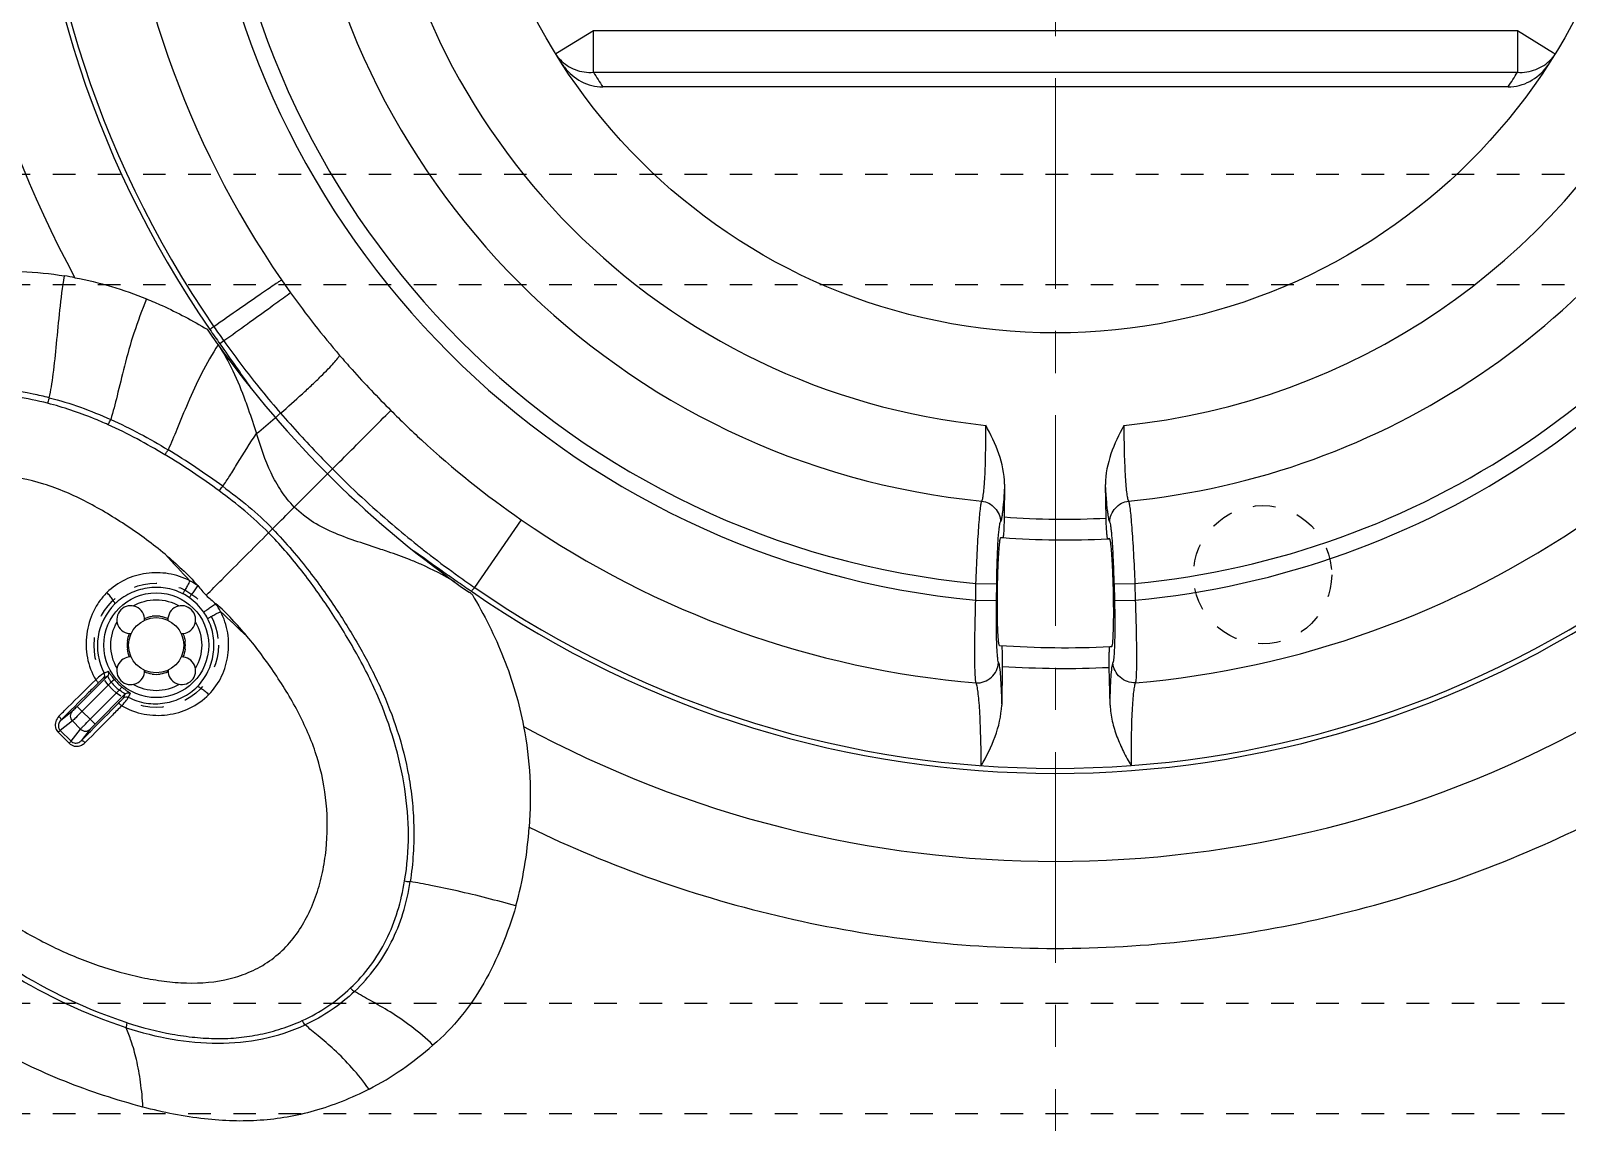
# Model space of a CAD drawing. Header units: millimetres. Extents: x 1540 to 3369, y -3458 to 1222.
# Drawn here: x 2210.5 to 2321.8, y -525.4 to -446.4 of the extents above; entities that cross this region are included whole.
import ezdxf

# ---------------------------------------------------------------- set-up
doc = ezdxf.new("R2010")
doc.units = ezdxf.units.MM
doc.header["$LTSCALE"] = 16.335
doc.linetypes.add('CENTER', pattern=[0.6, 0.375, -0.075, 0.075, -0.075])
doc.linetypes.add('HIDDEN', pattern=[0.2, 0.1, -0.1])
doc.layers.add('21', color=7, linetype='CONTINUOUS')
doc.layers.add('center', color=1, linetype='CENTER', lineweight=9)

msp = doc.modelspace()

# ---------------------------------------------------------------- linework, layer by layer
at = {"layer": '21', "color": 7, "linetype": 'Continuous'}
for p, q in [((2251.262, -446.368), (2248.652, -447.978)), ((2251.262, -449.375), (2251.262, -446.368)), ((2318.161, -446.368), (2251.262, -446.368)), ((2318.161, -446.368), (2318.161, -449.375)), ((2320.778, -447.982), (2318.161, -446.368)), ((2251.262, -449.375), (2318.161, -449.375)), ((2317.488, -450.428), (2251.935, -450.428)), ((2224.506, -468.822), (2224.216, -469.03)), ((2229.608, -480.84), (2232.37, -478.08)), ((2281.032, -479.183), (2281.001, -481.551)), ((2288.384, -481.639), (2288.333, -479.197)), ((2227.742, -482.706), (2228.033, -482.415)), ((2246.042, -481.766), (2242.66, -486.669)), ((2288.626, -483.127), (2288.494, -483.135)), ((2278.944, -487.585), (2278.96, -486.374)), ((2278.96, -486.374), (2280.458, -486.394)), ((2280.441, -487.604), (2280.458, -486.394)), ((2288.964, -486.402), (2290.462, -486.371)), ((2288.964, -486.402), (2288.989, -487.613)), ((2290.462, -486.371), (2290.487, -487.581)), ((2278.944, -487.585), (2280.441, -487.604)), ((2288.989, -487.613), (2290.487, -487.581)), ((2220.454, -489.031), (2220.453, -489.031)), ((2217.795, -489.995), (2217.795, -489.995)), ((2221.421, -491.683), (2221.421, -491.683)), ((2288.659, -490.937), (2288.791, -490.93)), ((2218.765, -492.658), (2218.765, -492.658)), ((2280.857, -492.369), (2280.82, -495.184)), ((2288.67, -495.188), (2288.612, -492.441)), ((2216.077, -493.078), (2213.89, -495.265)), ((2214.246, -495.621), (2216.351, -493.516)), ((2216.077, -493.078), (2215.787, -493.217)), ((2216.584, -493.325), (2216.351, -493.516)), ((2216.932, -494.097), (2217.124, -493.865)), ((2216.932, -494.097), (2214.827, -496.202)), ((2215.183, -496.558), (2217.37, -494.371)), ((2217.231, -494.661), (2217.37, -494.371)), ((2212.699, -496.261), (2213.533, -495.612)), ((2215.183, -496.558), (2213.89, -495.265)), ((2213.536, -496.32), (2212.658, -497.004)), ((2213.444, -497.79), (2212.658, -497.004)), ((2213.444, -497.79), (2214.128, -496.912)), ((2213.536, -496.32), (2214.128, -496.912)), ((2214.836, -496.915), (2214.187, -497.749))]:
    msp.add_line(p, q, dxfattribs=at)
at = {"layer": '21', "color": 8, "linetype": 'HIDDEN'}
for p, q in [((2248.652, -447.978), (2248.539, -448.048)), ((2320.884, -448.048), (2320.778, -447.982)), ((2084.711, -456.737), (2410.711, -456.737)), ((2084.711, -464.737), (2410.711, -464.737)), ((2084.711, -516.737), (2330.686, -516.737)), ((2084.711, -524.737), (2375.711, -524.737))]:
    msp.add_line(p, q, dxfattribs=at)
at = {"layer": '21', "color": 7, "linetype": 'Continuous'}
for centre, radius in [((2284.711, -425.737), 42.5), ((2219.609, -490.839), 3.797), ((2219.606, -490.843), 2)]:
    msp.add_circle(centre, radius, dxfattribs=at)
at = {"layer": '21', "color": 8, "linetype": 'HIDDEN'}
for centre, radius in [((2299.711, -485.737), 5), ((2219.606, -490.843), 4.5)]:
    msp.add_circle(centre, radius, dxfattribs=at)
at = {"layer": '21', "color": 7, "linetype": 'Continuous'}
for centre, radius, start, end in [((2284.698, -425.75), 74.366, 145.39137, 214.60863), ((2284.698, -425.75), 74.013, 145.39129, 214.60864), ((2284.735, -425.746), 80.771, 151.54689, 208.46198), ((2284.698, -425.751), 68.058, 184.86817, 215.56886), ((2284.698, -425.751), 62.101, 185.32368, 264.6836), ((2284.698, -425.751), 60.894, 185.4054, 264.59313), ((2284.698, -425.751), 54.914, 185.51893, 264.44366), ((2284.698, -425.751), 49.433, 185.73652, 264.15724), ((2284.743, -428.723), 39.338, 211.66651, 213.48751), ((2284.698, -425.751), 49.433, 275.76857, 332.5), ((2284.735, -428.759), 39.272, 326.51095, 328.33502), ((2284.698, -425.751), 54.914, 275.547, 332.5), ((2284.698, -425.751), 60.894, 275.4314, 332.5), ((2284.698, -425.751), 62.102, 275.34919, 332.5), ((2208.794, -490.187), 26.412, 79.23575, 80.92378), ((2281.741, -427.874), 64.418, 215.56286, 220.67991), ((2389.796, -352.926), 202.23, 214.67824, 215.03794), ((2285.857, -424.926), 75.437, 214.62394, 215.58342), ((2284.698, -425.75), 74.515, 215.56746, 235.30511), ((2284.491, -425.931), 73.742, 215.56582, 218.59836), ((2205.946, -496.041), 23.44, 75.66497, 87.02648), ((2281.579, -428.254), 70.018, 218.59928, 219.08824), ((2276.638, -432.301), 63.631, 219.06522, 220.99616), ((2173.683, -411.444), 83.279, 309.68871, 310.92012), ((2195.326, -518.683), 48.516, 53.5168, 59.09482), ((2193.232, -521.714), 52.615, 53.64579, 58.83106), ((2282.528, -428.313), 70.658, 224.77638, 229.54605), ((2285.353, -425.751), 55.97, 265.54006, 273.10406), ((2284.824, -425.648), 74.175, 229.53173, 231.37535), ((2284.698, -425.751), 68.058, 235.39094, 265.16899), ((2284.698, -425.751), 68.058, 274.89194, 304.6087), ((2285.769, -424.483), 75.676, 231.3669, 231.61082), ((2285.353, -425.751), 57.47, 265.55817, 273.13306), ((2284.439, -425.953), 86.717, 222.2471, 223.98715), ((2229.309, -506.486), 23.49, 66.25556, 68.42829), ((2230.355, -504.085), 20.87, 58.59884, 66.22961), ((2280.99, -431.047), 67.55, 234.25188, 235.42873), ((2219.592, -490.859), 4.217, 55.21869, 62.56155), ((2219.431, -491.047), 5.527, 54.84794, 61.75744), ((2284.698, -425.75), 74.366, 235.35727, 304.60855), ((2284.698, -425.75), 74.003, 235.39177, 304.60857), ((2219.582, -490.881), 4.235, 134.34145, 207.88839), ((2217.76, -488.99), 1.006, 357.78471, 271.99565), ((2221.459, -488.99), 1.006, 267.64148, 182.38), ((2219.433, -490.996), 5.49, 28.23947, 35.1571), ((2219.609, -490.896), 2.167, 82.31789, 97.68211), ((2219.589, -490.856), 4.217, 27.48653, 34.7762), ((2284.782, -425.611), 87.201, 226.05696, 227.77406), ((2219.666, -490.839), 2.167, 172.31789, 187.68211), ((2219.553, -490.839), 2.167, 352.31789, 7.68211), ((2217.76, -492.689), 1.006, 88.21061, 1.76151), ((2221.464, -492.688), 1.001, 178.06822, 92.14517), ((2285.353, -425.751), 65.27, 265.8823, 272.90321), ((2285.353, -425.751), 66.77, 266.13886, 272.79768), ((2219.609, -490.839), 4.217, 219.40558, 230.5944), ((2219.609, -490.839), 3.916, 219.40564, 230.5944), ((2219.609, -490.782), 2.167, 262.31789, 277.68211), ((2284.599, -425.79), 101.423, 224.71053, 224.91962), ((2284.702, -425.756), 80.732, 241.52305, 298.46681), ((2284.633, -425.757), 101.47, 224.91963, 225.33775), ((2213.749, -497.1), 1.07, 302.93326, 312.26395), ((2217.57, -502.054), 29.106, 344.74544, 356.13381), ((2224.851, -503.283), 22.158, 297.30294, 311.86696)]:
    msp.add_arc(centre, radius, start, end, dxfattribs=at)
at = {"layer": '21', "color": 8, "linetype": 'HIDDEN'}
for centre, radius, start, end in [((2250.76, -446.676), 2.611, 211.69347, 223.52026), ((2318.665, -446.677), 2.609, 317.2598, 328.31161), ((2252.526, -446.394), 4.257, 213.70561, 217.85132), ((2316.909, -446.406), 4.239, 322.73197, 326.33347), ((2285.353, -425.751), 57.47, 265.42617, 265.55817), ((2285.353, -425.751), 57.47, 273.13306, 273.26485), ((2285.353, -425.751), 65.27, 272.90321, 273.01925)]:
    msp.add_arc(centre, radius, start, end, dxfattribs=at)
at = {"layer": '21', "color": 7, "linetype": 'Continuous'}
for points, knots in [([(2248.867, -448.474), (2249.164, -448.786), (2249.738, -449.15), (2250.589, -449.378), (2251.039, -449.392), (2251.262, -449.375)], [0, 0, 0, 0, 0.4917263, 0.7444376, 1, 1, 1, 1]), ([(2249.165, -449.006), (2249.493, -449.427), (2250.321, -450.157), (2251.403, -450.426), (2251.935, -450.428)], [0, 0, 0, 0, 0.5005615, 1, 1, 1, 1]), ([(2317.488, -450.428), (2317.759, -450.427), (2318.305, -450.358), (2319.323, -449.964), (2319.956, -449.403), (2320.283, -448.973)], [0, 0, 0, 0, 0.2505613, 0.5012845, 1, 1, 1, 1]), ([(2318.161, -449.375), (2318.387, -449.392), (2318.844, -449.377), (2319.704, -449.142), (2320.284, -448.768), (2320.58, -448.448)], [0, 0, 0, 0, 0.2556908, 0.5085124, 1, 1, 1, 1]), ([(2206.749, -463.815), (2207.785, -463.757), (2209.864, -463.732), (2211.935, -463.942), (2212.96, -464.105)], [0, 0, 0, 0, 0.499783, 1, 1, 1, 1]), ([(2211.859, -472.927), (2211.925, -472.668), (2212.037, -472.098), (2212.222, -470.798), (2212.404, -468.942), (2212.628, -466.568), (2212.829, -464.928), (2212.96, -464.105)], [0, 0, 0, 0, 0.0900293, 0.1957013, 0.4430466, 0.7189837, 1, 1, 1, 1]), ([(2228.682, -464.405), (2228.611, -464.449), (2228.424, -464.577), (2228.085, -464.808), (2227.628, -465.122), (2226.799, -465.692), (2225.502, -466.587), (2224.397, -467.357), (2223.78, -467.789)], [0, 0, 0, 0, 0.0423372, 0.1136371, 0.206655, 0.3216642, 0.6206863, 1, 1, 1, 1]), ([(2218.917, -465.779), (2218.587, -466.593), (2217.965, -468.192), (2217.313, -470.552), (2216.812, -472.652), (2216.491, -473.939), (2216.312, -474.504)], [0, 0, 0, 0, 0.2889755, 0.5639306, 0.8049155, 1, 1, 1, 1]), ([(2218.917, -465.779), (2219.293, -465.933), (2220.795, -466.58), (2222.247, -467.345), (2223.302, -467.976)], [0, 0, 0, 0, 0.2483424, 1, 1, 1, 1]), ([(2229.338, -465.339), (2229.167, -465.47), (2228.627, -465.857), (2227.585, -466.614), (2226.147, -467.646), (2225.073, -468.416), (2224.506, -468.822)], [0, 0, 0, 0, 0.1086225, 0.3346149, 0.6488028, 1, 1, 1, 1]), ([(2223.78, -467.789), (2223.707, -467.839), (2223.61, -467.906), (2223.514, -467.972), (2223.491, -467.988)], [0, 0, 0, 0, 0.7579031, 1, 1, 1, 1]), ([(2224.083, -469.094), (2223.665, -469.771), (2222.865, -471.144), (2221.923, -473.217), (2221.158, -475.08), (2220.694, -476.213), (2220.463, -476.695)], [0, 0, 0, 0, 0.2830352, 0.564565, 0.809919, 1, 1, 1, 1]), ([(2224.216, -469.03), (2224.591, -469.565), (2225.351, -470.63), (2226.092, -471.708), (2226.467, -472.244)], [0, 0, 0, 0, 0.4999986, 1, 1, 1, 1]), ([(2228.613, -474.043), (2229.144, -473.584), (2229.913, -472.902), (2230.882, -472.006), (2231.509, -471.407), (2232.032, -470.884), (2232.441, -470.452), (2232.716, -470.127), (2232.856, -469.941), (2232.888, -469.863)], [0, 0, 0, 0, 0.3515168, 0.5144299, 0.6607287, 0.7856425, 0.8852646, 0.9576054, 1, 1, 1, 1]), ([(2232.888, -469.863), (2233.187, -470.21), (2234.383, -471.572), (2235.636, -472.885), (2236.595, -473.843)], [0, 0, 0, 0, 0.252195, 1, 1, 1, 1]), ([(2211.859, -472.927), (2211.476, -472.83), (2209.94, -472.48), (2208.369, -472.281), (2207.192, -472.222)], [0, 0, 0, 0, 0.2511794, 1, 1, 1, 1]), ([(2216.135, -474.888), (2215.78, -474.728), (2214.354, -474.116), (2212.876, -473.618), (2211.749, -473.331)], [0, 0, 0, 0, 0.2506759, 1, 1, 1, 1]), ([(2211.859, -472.927), (2211.852, -472.955), (2211.814, -473.089), (2211.772, -473.222), (2211.751, -473.331)], [0, 0, 0, 0, 0.2042043, 1, 1, 1, 1]), ([(2211.859, -472.927), (2212.623, -473.12), (2214.132, -473.583), (2215.592, -474.181), (2216.312, -474.504)], [0, 0, 0, 0, 0.4996251, 1, 1, 1, 1]), ([(2226.059, -473.146), (2226.132, -473.344), (2226.414, -474.134), (2226.673, -474.932), (2226.866, -475.529)], [0, 0, 0, 0, 0.2517283, 1, 1, 1, 1]), ([(2232.37, -478.08), (2233.294, -477.157), (2234.702, -475.744), (2236.113, -474.334), (2236.595, -473.843)], [0, 0, 0, 0, 0.6549046, 1, 1, 1, 1]), ([(2236.595, -473.843), (2237.321, -474.574), (2240.281, -477.43), (2243.504, -480.016), (2246.042, -481.766)], [0, 0, 0, 0, 0.2504133, 1, 1, 1, 1]), ([(2216.135, -474.888), (2216.164, -474.819), (2216.227, -474.692), (2216.292, -474.566), (2216.312, -474.504)], [0, 0, 0, 0, 0.5322583, 1, 1, 1, 1]), ([(2216.312, -474.504), (2217.026, -474.823), (2218.438, -475.505), (2219.794, -476.29), (2220.463, -476.695)], [0, 0, 0, 0, 0.4999331, 1, 1, 1, 1]), ([(2228.613, -474.043), (2228.58, -474.071), (2228.453, -474.182), (2228.328, -474.294), (2228.238, -474.379)], [0, 0, 0, 0, 0.2602384, 1, 1, 1, 1]), ([(2228.613, -474.043), (2229.518, -475.082), (2230.762, -476.437), (2232.046, -477.753), (2232.37, -478.08)], [0, 0, 0, 0, 0.7496467, 1, 1, 1, 1]), ([(2279.381, -480.407), (2279.396, -480.389), (2279.42, -480.329), (2279.45, -480.217), (2279.479, -480.059), (2279.521, -479.764), (2279.565, -479.293), (2279.608, -478.619), (2279.64, -477.816), (2279.662, -476.911), (2279.672, -475.936), (2279.669, -475.267), (2279.665, -474.926)], [0, 0, 0, 0, 0.0130043, 0.0341229, 0.0633532, 0.1004454, 0.1969198, 0.3208026, 0.4687129, 0.6351997, 0.8142882, 1, 1, 1, 1]), ([(2281.032, -479.183), (2281.026, -478.437), (2280.7, -476.937), (2280.027, -475.59), (2279.665, -474.926)], [0, 0, 0, 0, 0.4965062, 1, 1, 1, 1]), ([(2289.666, -474.933), (2289.31, -475.599), (2288.648, -476.95), (2288.333, -478.452), (2288.333, -479.197)], [0, 0, 0, 0, 0.5034939, 1, 1, 1, 1]), ([(2289.666, -474.933), (2289.666, -475.602), (2289.678, -476.575), (2289.721, -477.82), (2289.761, -478.622), (2289.81, -479.296), (2289.859, -479.766), (2289.904, -480.061), (2289.934, -480.219), (2289.965, -480.33), (2289.99, -480.39), (2290.006, -480.408)], [0, 0, 0, 0, 0.3646801, 0.5311671, 0.679086, 0.8029717, 0.8994544, 0.9365579, 0.9658078, 0.9869557, 1, 1, 1, 1]), ([(2224.421, -479.34), (2224.6, -479.094), (2224.965, -478.54), (2225.756, -477.254), (2226.391, -476.229), (2226.867, -475.529)], [0, 0, 0, 0, 0.2018463, 0.43944, 1, 1, 1, 1]), ([(2229.608, -480.84), (2229.25, -480.484), (2228.616, -479.696), (2227.651, -477.924), (2227.176, -476.488), (2226.866, -475.529)], [0, 0, 0, 0, 0.2510849, 0.4988272, 1, 1, 1, 1]), ([(2220.244, -477.055), (2220.282, -476.991), (2220.358, -476.872), (2220.435, -476.754), (2220.463, -476.695)], [0, 0, 0, 0, 0.5344309, 1, 1, 1, 1]), ([(2220.247, -484.255), (2219.811, -483.892), (2218.915, -483.195), (2217.526, -482.212), (2216.086, -481.305), (2214.603, -480.472), (2213.069, -479.738), (2210.947, -478.959), (2208.718, -478.513), (2206.472, -478.434), (2204.254, -478.56), (2202.074, -478.998), (2200.054, -479.829), (2198.67, -480.656), (2197.467, -481.704), (2196.169, -483.363), (2195.215, -485.88), (2195.089, -488.55), (2195.32, -490.684), (2195.725, -492.829), (2196.517, -495.47), (2197.595, -498.022), (2198.634, -499.995), (2199.494, -501.443), (2200.435, -502.848), (2201.455, -504.202), (2202.515, -505.529), (2203.273, -506.373), (2203.674, -506.775)], [0, 0, 0, 0, 0.0321372, 0.0642702, 0.0963966, 0.1285104, 0.1605988, 0.1926444, 0.256432, 0.2882051, 0.3198309, 0.3822199, 0.4129412, 0.4432378, 0.4731495, 0.5028011, 0.5618739, 0.6220094, 0.6525971, 0.6834058, 0.7455747, 0.8083967, 0.8400562, 0.8718588, 0.9037705, 0.9357804, 0.9678849, 1, 1, 1, 1]), ([(2224.173, -479.675), (2224.238, -479.585), (2224.321, -479.474), (2224.404, -479.363), (2224.421, -479.34)], [0, 0, 0, 0, 0.7999315, 1, 1, 1, 1]), ([(2224.421, -479.341), (2225.058, -479.811), (2226.321, -480.767), (2227.487, -481.844), (2228.033, -482.416)], [0, 0, 0, 0, 0.5004212, 1, 1, 1, 1]), ([(2281.032, -479.183), (2281.013, -479.541), (2280.974, -480.175), (2280.913, -480.913), (2280.857, -481.373), (2280.82, -481.617), (2280.782, -481.791), (2280.753, -481.884), (2280.734, -481.915)], [0, 0, 0, 0, 0.3912435, 0.6914689, 0.8058609, 0.8956478, 0.960369, 1, 1, 1, 1]), ([(2288.653, -481.927), (2288.633, -481.896), (2288.603, -481.803), (2288.564, -481.63), (2288.525, -481.385), (2288.466, -480.926), (2288.398, -480.189), (2288.355, -479.556), (2288.333, -479.197)], [0, 0, 0, 0, 0.0398032, 0.1046218, 0.1944396, 0.3088107, 0.608903, 1, 1, 1, 1]), ([(2227.742, -482.706), (2227.194, -482.153), (2226.041, -481.095), (2224.803, -480.14), (2224.173, -479.675)], [0, 0, 0, 0, 0.4983282, 1, 1, 1, 1]), ([(2278.96, -486.374), (2278.983, -485.647), (2279.027, -484.586), (2279.101, -483.232), (2279.157, -482.357), (2279.213, -481.623), (2279.262, -481.111), (2279.301, -480.788), (2279.327, -480.616), (2279.351, -480.494), (2279.369, -480.429), (2279.381, -480.407)], [0, 0, 0, 0, 0.3648242, 0.5315044, 0.679667, 0.8037761, 0.9003859, 0.9374785, 0.9666425, 0.9875645, 1, 1, 1, 1]), ([(2279.381, -480.407), (2279.739, -480.442), (2280.428, -480.828), (2280.737, -481.555), (2280.734, -481.915)], [0, 0, 0, 0, 0.5002353, 1, 1, 1, 1]), ([(2288.653, -481.927), (2288.647, -481.566), (2288.954, -480.833), (2289.646, -480.443), (2290.006, -480.408)], [0, 0, 0, 0, 0.4997647, 1, 1, 1, 1]), ([(2290.006, -480.408), (2290.018, -480.429), (2290.036, -480.494), (2290.061, -480.616), (2290.087, -480.788), (2290.129, -481.111), (2290.18, -481.623), (2290.241, -482.357), (2290.302, -483.23), (2290.383, -484.584), (2290.433, -485.644), (2290.462, -486.371)], [0, 0, 0, 0, 0.0124415, 0.0333638, 0.0625434, 0.0996562, 0.1962767, 0.3203738, 0.4685271, 0.6351967, 1, 1, 1, 1]), ([(2228.033, -482.415), (2228.148, -482.301), (2228.672, -481.775), (2229.197, -481.25), (2229.608, -480.84)], [0, 0, 0, 0, 0.2185858, 1, 1, 1, 1]), ([(2235.881, -483.901), (2235.323, -483.715), (2234.208, -483.358), (2232.554, -482.773), (2230.966, -481.996), (2230.029, -481.261), (2229.608, -480.84)], [0, 0, 0, 0, 0.2505907, 0.4983034, 0.7465762, 1, 1, 1, 1]), ([(2281.001, -481.551), (2280.998, -481.743), (2280.992, -482.021), (2280.978, -482.374), (2280.966, -482.598), (2280.952, -482.783), (2280.938, -482.918), (2280.924, -483.002), (2280.914, -483.037), (2280.906, -483.048), (2280.902, -483.048)], [0, 0, 0, 0, 0.3815589, 0.5540446, 0.7050961, 0.8290169, 0.9212725, 0.9782466, 0.993197, 1, 1, 1, 1]), ([(2288.494, -483.135), (2288.491, -483.135), (2288.483, -483.123), (2288.473, -483.088), (2288.458, -483.004), (2288.443, -482.869), (2288.428, -482.685), (2288.414, -482.461), (2288.397, -482.108), (2288.388, -481.83), (2288.384, -481.639)], [0, 0, 0, 0, 0.0068991, 0.0219635, 0.0790945, 0.1713904, 0.2952612, 0.4462112, 0.618586, 1, 1, 1, 1]), ([(2223.226, -487.222), (2223.601, -486.847), (2225.107, -485.342), (2226.613, -483.837), (2227.742, -482.706)], [0, 0, 0, 0, 0.2493023, 1, 1, 1, 1]), ([(2237.595, -507.9), (2237.782, -506.804), (2237.962, -504.569), (2237.571, -500.014), (2236.22, -495.487), (2234.059, -491.241), (2232.152, -488.176), (2230.09, -485.289), (2228.553, -483.527), (2227.742, -482.707)], [0, 0, 0, 0, 0.1192729, 0.2391719, 0.4891579, 0.61961, 0.7497571, 0.8761928, 1, 1, 1, 1]), ([(2228.033, -482.415), (2228.517, -482.923), (2229.433, -483.93), (2230.678, -485.462), (2231.776, -486.944), (2233.049, -488.8), (2234.45, -491.111), (2235.933, -493.976), (2237.14, -497.04), (2237.836, -499.77), (2238.164, -502.078), (2238.316, -504.629), (2238.209, -506.612), (2237.998, -507.951)], [0, 0, 0, 0, 0.0742213, 0.1439189, 0.2087754, 0.2692962, 0.3819747, 0.4944176, 0.6102208, 0.7296899, 0.7914623, 0.856566, 1, 1, 1, 1]), ([(2280.592, -482.892), (2280.602, -482.766), (2280.622, -482.543), (2280.654, -482.251), (2280.69, -482.052), (2280.713, -481.946), (2280.734, -481.915)], [0, 0, 0, 0, 0.3817855, 0.6795213, 0.8871902, 1, 1, 1, 1]), ([(2288.802, -482.902), (2288.791, -482.778), (2288.77, -482.557), (2288.735, -482.266), (2288.698, -482.067), (2288.673, -481.96), (2288.653, -481.927)], [0, 0, 0, 0, 0.3782691, 0.6748544, 0.8836963, 1, 1, 1, 1]), ([(2237.945, -484.642), (2237.435, -484.44), (2236.747, -484.192), (2236.054, -483.959), (2235.881, -483.901)], [0, 0, 0, 0, 0.7508934, 1, 1, 1, 1]), ([(2238.775, -483.799), (2238.999, -483.976), (2239.902, -484.684), (2240.826, -485.367), (2241.526, -485.87)], [0, 0, 0, 0, 0.2490514, 1, 1, 1, 1]), ([(2280.458, -486.394), (2280.466, -485.745), (2280.495, -484.577), (2280.551, -483.409), (2280.592, -482.892)], [0, 0, 0, 0, 0.5558473, 1, 1, 1, 1]), ([(2280.599, -490.607), (2280.57, -490.38), (2280.538, -489.804), (2280.51, -488.804), (2280.505, -487.58), (2280.519, -486.485), (2280.543, -485.609), (2280.566, -484.999), (2280.593, -484.448), (2280.623, -483.973), (2280.657, -483.587), (2280.689, -483.306), (2280.722, -483.133), (2280.745, -483.059), (2280.763, -483.037), (2280.77, -483.038)], [0, 0, 0, 0, 0.0903542, 0.2275671, 0.3953282, 0.5737475, 0.6602556, 0.7414494, 0.8148262, 0.8781921, 0.9295684, 0.9674934, 0.9908562, 0.9970351, 1, 1, 1, 1]), ([(2288.856, -490.69), (2288.884, -490.464), (2288.911, -489.891), (2288.932, -488.893), (2288.928, -487.67), (2288.905, -486.575), (2288.874, -485.699), (2288.847, -485.089), (2288.815, -484.538), (2288.781, -484.063), (2288.745, -483.678), (2288.712, -483.419), (2288.685, -483.267), (2288.666, -483.193), (2288.652, -483.149), (2288.634, -483.127), (2288.626, -483.127)], [0, 0, 0, 0, 0.0898678, 0.2268228, 0.3946307, 0.5731988, 0.6597771, 0.7410304, 0.8144519, 0.8778594, 0.929285, 0.9672795, 0.9808648, 0.9907554, 0.9969914, 1, 1, 1, 1]), ([(2288.964, -486.402), (2288.95, -485.748), (2288.912, -484.581), (2288.846, -483.414), (2288.802, -482.902)], [0, 0, 0, 0, 0.5600045, 1, 1, 1, 1]), ([(2220.247, -484.255), (2220.668, -484.605), (2221.482, -485.336), (2222.262, -486.108), (2222.613, -486.527)], [0, 0, 0, 0, 0.5000469, 1, 1, 1, 1]), ([(2238.202, -483.979), (2238.914, -484.458), (2239.96, -485.211), (2241.362, -486.203), (2242.071, -486.688), (2242.424, -486.932)], [0, 0, 0, 0, 0.4999997, 0.7499948, 1, 1, 1, 1]), ([(2222.047, -486.177), (2221.563, -485.928), (2220.517, -485.58), (2218.881, -485.573), (2217.315, -486.025), (2216.42, -486.654), (2216.037, -487.03)], [0, 0, 0, 0, 0.2532325, 0.5024297, 0.7501927, 1, 1, 1, 1]), ([(2216.037, -487.03), (2215.84, -487.23), (2215.472, -487.656), (2214.883, -488.631), (2214.494, -490.026), (2214.52, -491.762), (2214.943, -492.846), (2215.227, -493.336)], [0, 0, 0, 0, 0.1239122, 0.2469674, 0.4993431, 0.7503613, 1, 1, 1, 1]), ([(2216.622, -487.852), (2216.625, -487.841), (2216.61, -487.806), (2216.582, -487.745), (2216.529, -487.656), (2216.428, -487.501), (2216.269, -487.284), (2216.12, -487.115), (2216.037, -487.03)], [0, 0, 0, 0, 0.033218, 0.1020452, 0.2049601, 0.3358436, 0.6498068, 1, 1, 1, 1]), ([(2221.535, -487.116), (2221.142, -486.913), (2220.284, -486.636), (2218.943, -486.651), (2217.667, -487.037), (2216.934, -487.547), (2216.622, -487.852)], [0, 0, 0, 0, 0.2517987, 0.5022336, 0.7518368, 1, 1, 1, 1]), ([(2222.047, -486.177), (2221.989, -486.29), (2221.878, -486.502), (2221.742, -486.754), (2221.647, -486.926), (2221.596, -487.02), (2221.559, -487.079), (2221.543, -487.11), (2221.535, -487.116)], [0, 0, 0, 0, 0.3540486, 0.6714801, 0.8031121, 0.905279, 0.9715202, 1, 1, 1, 1]), ([(2222.613, -486.527), (2222.542, -486.63), (2222.407, -486.824), (2222.244, -487.055), (2222.131, -487.214), (2222.069, -487.301), (2222.026, -487.358), (2222.006, -487.388), (2221.998, -487.396)], [0, 0, 0, 0, 0.3514758, 0.6673235, 0.7968729, 0.8994996, 0.969202, 1, 1, 1, 1]), ([(2242.473, -487.147), (2242.455, -487.14), (2242.41, -487.12), (2242.362, -487.056), (2242.31, -487.027), (2242.283, -487.016)], [0, 0, 0, 0, 0.2511588, 0.6256614, 1, 1, 1, 1]), ([(2242.424, -486.932), (2242.44, -486.909), (2242.516, -486.819), (2242.609, -486.742), (2242.66, -486.669)], [0, 0, 0, 0, 0.2411408, 1, 1, 1, 1]), ([(2242.473, -487.147), (2243.352, -488.625), (2244.899, -491.713), (2245.891, -495.031), (2246.209, -496.721)], [0, 0, 0, 0, 0.5000698, 1, 1, 1, 1]), ([(2223.053, -488.451), (2223.06, -488.443), (2223.09, -488.423), (2223.147, -488.379), (2223.235, -488.317), (2223.393, -488.204), (2223.624, -488.042), (2223.819, -487.906), (2223.921, -487.835)], [0, 0, 0, 0, 0.0307991, 0.1005027, 0.2031307, 0.3326814, 0.6485293, 1, 1, 1, 1]), ([(2226.178, -490.183), (2225.83, -489.766), (2225.105, -488.958), (2224.339, -488.183), (2223.921, -487.835)], [0, 0, 0, 0, 0.5000511, 1, 1, 1, 1]), ([(2278.966, -493.567), (2278.943, -493.492), (2278.923, -493.271), (2278.895, -492.856), (2278.881, -492.269), (2278.873, -491.531), (2278.877, -490.663), (2278.896, -489.333), (2278.922, -488.295), (2278.944, -487.585)], [0, 0, 0, 0, 0.0395647, 0.1100768, 0.2089611, 0.3334162, 0.4801108, 0.6438758, 1, 1, 1, 1]), ([(2280.461, -490.601), (2280.454, -490.382), (2280.43, -489.384), (2280.431, -488.384), (2280.441, -487.604)], [0, 0, 0, 0, 0.2188017, 1, 1, 1, 1]), ([(2288.989, -487.613), (2289.003, -488.25), (2289.014, -489.399), (2289, -490.549), (2288.979, -491.062)], [0, 0, 0, 0, 0.5536566, 1, 1, 1, 1]), ([(2290.487, -487.581), (2290.513, -488.292), (2290.546, -489.328), (2290.572, -490.658), (2290.581, -491.525), (2290.579, -492.263), (2290.568, -492.85), (2290.543, -493.264), (2290.524, -493.485), (2290.501, -493.561)], [0, 0, 0, 0, 0.3562063, 0.5199867, 0.6666824, 0.7911305, 0.8899898, 0.9604614, 1, 1, 1, 1]), ([(2222.596, -493.826), (2222.901, -493.514), (2223.411, -492.78), (2223.796, -491.503), (2223.811, -490.162), (2223.534, -489.302), (2223.33, -488.91)], [0, 0, 0, 0, 0.2480341, 0.4978205, 0.7484447, 1, 1, 1, 1]), ([(2223.33, -488.91), (2223.337, -488.902), (2223.368, -488.886), (2223.426, -488.849), (2223.521, -488.798), (2223.692, -488.703), (2223.945, -488.568), (2224.157, -488.457), (2224.269, -488.399)], [0, 0, 0, 0, 0.0284717, 0.0947008, 0.1968561, 0.3284795, 0.6459114, 1, 1, 1, 1]), ([(2223.418, -494.411), (2223.795, -494.026), (2224.424, -493.131), (2224.877, -491.565), (2224.869, -489.929), (2224.52, -488.883), (2224.269, -488.399)], [0, 0, 0, 0, 0.2501589, 0.4977202, 0.746571, 1, 1, 1, 1]), ([(2203.674, -506.775), (2204.075, -507.176), (2204.92, -507.933), (2206.245, -508.997), (2207.601, -510.014), (2209.009, -510.951), (2210.458, -511.811), (2212.432, -512.849), (2214.984, -513.932), (2217.628, -514.716), (2219.774, -515.12), (2221.909, -515.354), (2224.063, -515.251), (2226.098, -514.658), (2227.512, -513.952), (2228.761, -512.977), (2229.804, -511.769), (2230.626, -510.382), (2231.25, -508.875), (2231.68, -507.282), (2232.013, -505.082), (2232.035, -502.263), (2231.37, -498.927), (2230.026, -495.792), (2228.553, -493.365), (2227.24, -491.515), (2226.542, -490.619), (2226.178, -490.183)], [0, 0, 0, 0, 0.0321184, 0.0641756, 0.0961792, 0.1280856, 0.159872, 0.1915255, 0.2543419, 0.3164789, 0.3472845, 0.3778678, 0.4380258, 0.4677587, 0.4973295, 0.5269753, 0.55686, 0.5871599, 0.6178725, 0.6489542, 0.6803518, 0.7436728, 0.8074636, 0.8715297, 0.9357365, 0.9678663, 1, 1, 1, 1]), ([(2280.589, -492.103), (2280.567, -492.046), (2280.542, -491.877), (2280.508, -491.563), (2280.481, -491.121), (2280.467, -490.787), (2280.461, -490.601)], [0, 0, 0, 0, 0.1220636, 0.3345755, 0.6300194, 1, 1, 1, 1]), ([(2280.667, -490.852), (2280.659, -490.852), (2280.642, -490.827), (2280.629, -490.781), (2280.612, -490.703), (2280.604, -490.642), (2280.599, -490.607)], [0, 0, 0, 0, 0.0938265, 0.2863647, 0.5882445, 1, 1, 1, 1]), ([(2280.799, -490.862), (2280.802, -490.862), (2280.809, -490.874), (2280.819, -490.911), (2280.83, -490.997), (2280.841, -491.133), (2280.85, -491.319), (2280.856, -491.544), (2280.861, -491.899), (2280.86, -492.177), (2280.857, -492.369)], [0, 0, 0, 0, 0.0071982, 0.0226596, 0.0804897, 0.1732096, 0.297168, 0.4478657, 0.6197724, 1, 1, 1, 1]), ([(2288.612, -492.441), (2288.608, -492.25), (2288.605, -491.971), (2288.607, -491.617), (2288.612, -491.393), (2288.619, -491.207), (2288.629, -491.071), (2288.639, -490.986), (2288.649, -490.949), (2288.656, -490.937), (2288.659, -490.937)], [0, 0, 0, 0, 0.3806572, 0.5527315, 0.7035187, 0.8274258, 0.9199746, 0.9775603, 0.9928939, 1, 1, 1, 1]), ([(2288.791, -490.93), (2288.799, -490.93), (2288.815, -490.906), (2288.837, -490.829), (2288.849, -490.75), (2288.856, -490.69)], [0, 0, 0, 0, 0.0935076, 0.2854779, 1, 1, 1, 1]), ([(2288.979, -491.062), (2288.974, -491.19), (2288.962, -491.42), (2288.94, -491.725), (2288.914, -491.946), (2288.893, -492.066), (2288.877, -492.109)], [0, 0, 0, 0, 0.3649002, 0.6569444, 0.8703871, 1, 1, 1, 1]), ([(2216.129, -492.722), (2216.159, -492.777), (2216.18, -492.911), (2216.122, -493.034), (2216.077, -493.078)], [0, 0, 0, 0, 0.5002535, 1, 1, 1, 1]), ([(2216.584, -493.325), (2216.516, -493.243), (2216.403, -493.1), (2216.281, -492.929), (2216.211, -492.827), (2216.176, -492.775), (2216.151, -492.742), (2216.136, -492.725), (2216.129, -492.722)], [0, 0, 0, 0, 0.4206243, 0.7231815, 0.8322192, 0.9140483, 0.969457, 1, 1, 1, 1]), ([(2278.966, -493.567), (2279.358, -493.599), (2280.172, -493.271), (2280.581, -492.495), (2280.589, -492.103)], [0, 0, 0, 0, 0.5008058, 1, 1, 1, 1]), ([(2280.589, -492.103), (2280.607, -492.149), (2280.635, -492.269), (2280.688, -492.603), (2280.739, -493.195), (2280.788, -494.102), (2280.81, -494.796), (2280.82, -495.184)], [0, 0, 0, 0, 0.0478109, 0.1186225, 0.3277767, 0.6232385, 1, 1, 1, 1]), ([(2288.67, -495.188), (2288.677, -494.8), (2288.693, -494.107), (2288.736, -493.2), (2288.782, -492.608), (2288.832, -492.275), (2288.86, -492.155), (2288.877, -492.109)], [0, 0, 0, 0, 0.3769127, 0.6724026, 0.8814944, 0.9522517, 1, 1, 1, 1]), ([(2290.501, -493.561), (2290.111, -493.593), (2289.299, -493.27), (2288.888, -492.499), (2288.877, -492.109)], [0, 0, 0, 0, 0.5008051, 1, 1, 1, 1]), ([(2212.556, -495.979), (2212.777, -495.762), (2213.667, -494.881), (2214.557, -494), (2215.227, -493.336)], [0, 0, 0, 0, 0.247567, 1, 1, 1, 1]), ([(2215.387, -493.601), (2215.161, -493.825), (2214.266, -494.713), (2213.37, -495.599), (2212.699, -496.261)], [0, 0, 0, 0, 0.2523296, 1, 1, 1, 1]), ([(2215.84, -492.861), (2215.818, -492.871), (2215.75, -492.912), (2215.537, -493.058), (2215.355, -493.21), (2215.227, -493.336)], [0, 0, 0, 0, 0.0911582, 0.3045022, 1, 1, 1, 1]), ([(2215.227, -493.336), (2215.253, -493.363), (2215.299, -493.414), (2215.353, -493.493), (2215.386, -493.549), (2215.395, -493.592), (2215.387, -493.601)], [0, 0, 0, 0, 0.347839, 0.6550367, 0.8836217, 1, 1, 1, 1]), ([(2215.787, -493.217), (2215.773, -493.226), (2215.733, -493.267), (2215.649, -493.343), (2215.53, -493.461), (2215.438, -493.551), (2215.387, -493.601)], [0, 0, 0, 0, 0.0924812, 0.3025847, 0.6129616, 1, 1, 1, 1]), ([(2215.787, -493.217), (2215.832, -493.173), (2215.902, -493.053), (2215.87, -492.918), (2215.84, -492.861)], [0, 0, 0, 0, 0.4967308, 1, 1, 1, 1]), ([(2216.351, -493.516), (2216.318, -493.463), (2216.271, -493.386), (2216.21, -493.285), (2216.17, -493.219), (2216.136, -493.164), (2216.109, -493.118), (2216.091, -493.097), (2216.081, -493.077), (2216.077, -493.078)], [0, 0, 0, 0, 0.3604688, 0.5285339, 0.6802209, 0.8093321, 0.9096813, 0.9751337, 1, 1, 1, 1]), ([(2217.124, -493.865), (2217.148, -493.885), (2217.242, -493.961), (2217.338, -494.033), (2217.41, -494.085)], [0, 0, 0, 0, 0.2651157, 1, 1, 1, 1]), ([(2217.587, -494.608), (2217.986, -494.82), (2218.865, -495.104), (2220.236, -495.084), (2221.54, -494.678), (2222.285, -494.145), (2222.596, -493.826)], [0, 0, 0, 0, 0.2511142, 0.5018702, 0.752009, 1, 1, 1, 1]), ([(2222.596, -493.826), (2222.607, -493.824), (2222.642, -493.838), (2222.703, -493.866), (2222.792, -493.92), (2222.947, -494.02), (2223.165, -494.179), (2223.334, -494.328), (2223.418, -494.411)], [0, 0, 0, 0, 0.0332937, 0.1022084, 0.2053533, 0.3358382, 0.6495379, 1, 1, 1, 1]), ([(2279.338, -499.571), (2279.335, -498.859), (2279.32, -497.819), (2279.275, -496.486), (2279.233, -495.615), (2279.181, -494.873), (2279.122, -494.283), (2279.065, -493.895), (2279.011, -493.675), (2278.983, -493.596), (2278.966, -493.567)], [0, 0, 0, 0, 0.3542358, 0.5174287, 0.6638052, 0.7882094, 0.8874046, 0.9587211, 0.9831982, 1, 1, 1, 1]), ([(2290.501, -493.561), (2290.486, -493.59), (2290.46, -493.668), (2290.41, -493.887), (2290.356, -494.275), (2290.3, -494.864), (2290.254, -495.608), (2290.218, -496.481), (2290.185, -497.814), (2290.181, -498.852), (2290.186, -499.561)], [0, 0, 0, 0, 0.0165012, 0.0407675, 0.1118511, 0.2110714, 0.3358299, 0.4828848, 0.6466902, 1, 1, 1, 1]), ([(2217.231, -494.661), (2217.223, -494.675), (2217.183, -494.714), (2217.108, -494.797), (2216.989, -494.917), (2216.898, -495.009), (2216.847, -495.061)], [0, 0, 0, 0, 0.0896142, 0.2966485, 0.6072685, 1, 1, 1, 1]), ([(2217.145, -494.227), (2217.128, -494.217), (2217.057, -494.174), (2216.986, -494.131), (2216.932, -494.097)], [0, 0, 0, 0, 0.2388514, 1, 1, 1, 1]), ([(2217.112, -495.222), (2217.611, -495.508), (2218.699, -495.913), (2220.421, -495.96), (2222.07, -495.479), (2223.013, -494.812), (2223.418, -494.411)], [0, 0, 0, 0, 0.2539985, 0.5014044, 0.7482834, 1, 1, 1, 1]), ([(2217.112, -495.222), (2217.239, -495.093), (2217.4, -494.891), (2217.555, -494.68), (2217.587, -494.608)], [0, 0, 0, 0, 0.696137, 1, 1, 1, 1]), ([(2217.37, -494.371), (2217.37, -494.369), (2217.362, -494.364), (2217.352, -494.355), (2217.331, -494.342), (2217.292, -494.317), (2217.229, -494.278), (2217.175, -494.246), (2217.145, -494.227)], [0, 0, 0, 0, 0.0227671, 0.0807856, 0.1715793, 0.2918674, 0.6073697, 1, 1, 1, 1]), ([(2217.231, -494.661), (2217.276, -494.616), (2217.396, -494.547), (2217.531, -494.578), (2217.587, -494.608)], [0, 0, 0, 0, 0.4967147, 1, 1, 1, 1]), ([(2217.37, -494.371), (2217.414, -494.327), (2217.537, -494.268), (2217.67, -494.289), (2217.726, -494.319)], [0, 0, 0, 0, 0.4998155, 1, 1, 1, 1]), ([(2217.41, -494.085), (2217.432, -494.101), (2217.506, -494.155), (2217.582, -494.207), (2217.635, -494.245)], [0, 0, 0, 0, 0.2914962, 1, 1, 1, 1]), ([(2217.635, -494.245), (2217.658, -494.261), (2217.689, -494.282), (2217.716, -494.307), (2217.726, -494.316), (2217.726, -494.319)], [0, 0, 0, 0, 0.7073981, 0.9081316, 1, 1, 1, 1]), ([(2212.556, -495.979), (2212.459, -496.09), (2212.306, -496.34), (2212.284, -496.639), (2212.314, -496.773)], [0, 0, 0, 0, 0.5173348, 1, 1, 1, 1]), ([(2212.556, -495.979), (2212.605, -496.029), (2212.664, -496.107), (2212.708, -496.204), (2212.709, -496.25), (2212.699, -496.261)], [0, 0, 0, 0, 0.6368238, 0.8631971, 1, 1, 1, 1]), ([(2213.533, -495.612), (2213.443, -495.702), (2213.333, -495.967), (2213.446, -496.229), (2213.536, -496.32)], [0, 0, 0, 0, 0.4982738, 1, 1, 1, 1]), ([(2213.89, -495.265), (2213.813, -495.343), (2213.693, -495.458), (2213.576, -495.577), (2213.533, -495.612)], [0, 0, 0, 0, 0.6627328, 1, 1, 1, 1]), ([(2214.246, -495.621), (2214.09, -495.776), (2213.853, -496.008), (2213.62, -496.246), (2213.536, -496.32)], [0, 0, 0, 0, 0.6626131, 1, 1, 1, 1]), ([(2214.187, -497.749), (2214.406, -497.527), (2215.292, -496.63), (2216.179, -495.735), (2216.847, -495.061)], [0, 0, 0, 0, 0.2476061, 1, 1, 1, 1]), ([(2217.112, -495.222), (2216.889, -495.446), (2216.008, -496.336), (2215.127, -497.226), (2214.469, -497.892)], [0, 0, 0, 0, 0.2522841, 1, 1, 1, 1]), ([(2217.112, -495.222), (2217.062, -495.173), (2216.987, -495.111), (2216.9, -495.063), (2216.857, -495.053), (2216.847, -495.061)], [0, 0, 0, 0, 0.6552397, 0.8801885, 1, 1, 1, 1]), ([(2279.338, -499.571), (2279.716, -498.886), (2280.422, -497.498), (2280.791, -495.956), (2280.82, -495.184)], [0, 0, 0, 0, 0.5031874, 1, 1, 1, 1]), ([(2288.67, -495.188), (2288.689, -495.577), (2288.797, -496.353), (2289.149, -497.47), (2289.621, -498.539), (2289.989, -499.226), (2290.186, -499.561)], [0, 0, 0, 0, 0.2500197, 0.499982, 0.7500904, 1, 1, 1, 1]), ([(2212.314, -496.773), (2212.321, -496.806), (2212.362, -496.943), (2212.446, -497.065), (2212.521, -497.143)], [0, 0, 0, 0, 0.2362791, 1, 1, 1, 1]), ([(2212.658, -497.004), (2212.653, -497.009), (2212.608, -497.056), (2212.562, -497.102), (2212.521, -497.143)], [0, 0, 0, 0, 0.1096818, 1, 1, 1, 1]), ([(2212.531, -496.771), (2212.535, -496.792), (2212.558, -496.878), (2212.61, -496.956), (2212.658, -497.004)], [0, 0, 0, 0, 0.2386663, 1, 1, 1, 1]), ([(2214.128, -496.912), (2214.152, -496.883), (2214.231, -496.803), (2214.462, -496.565), (2214.671, -496.357), (2214.827, -496.202)], [0, 0, 0, 0, 0.1126631, 0.3374569, 1, 1, 1, 1]), ([(2214.128, -496.912), (2214.219, -497.002), (2214.482, -497.116), (2214.746, -497.005), (2214.836, -496.915)], [0, 0, 0, 0, 0.5016689, 1, 1, 1, 1]), ([(2214.836, -496.915), (2214.872, -496.872), (2214.99, -496.755), (2215.105, -496.636), (2215.183, -496.558)], [0, 0, 0, 0, 0.3372608, 1, 1, 1, 1]), ([(2246.209, -496.721), (2246.436, -497.92), (2246.74, -500.351), (2246.696, -502.8), (2246.609, -504.017)], [0, 0, 0, 0, 0.5001198, 1, 1, 1, 1]), ([(2213.444, -497.79), (2213.44, -497.795), (2213.394, -497.841), (2213.348, -497.887), (2213.307, -497.928)], [0, 0, 0, 0, 0.1071528, 1, 1, 1, 1]), ([(2213.307, -497.928), (2213.408, -498.027), (2213.661, -498.177), (2213.95, -498.152), (2214.078, -498.115)], [0, 0, 0, 0, 0.5138712, 1, 1, 1, 1]), ([(2213.444, -497.79), (2213.461, -497.807), (2213.528, -497.866), (2213.613, -497.905), (2213.678, -497.917)], [0, 0, 0, 0, 0.2645427, 1, 1, 1, 1]), ([(2214.187, -497.749), (2214.198, -497.739), (2214.244, -497.74), (2214.341, -497.784), (2214.419, -497.843), (2214.469, -497.892)], [0, 0, 0, 0, 0.136811, 0.3631761, 1, 1, 1, 1]), ([(2246.609, -504.017), (2252.507, -506.879), (2264.999, -511.269), (2284.691, -513.542), (2301.13, -511.641), (2313.753, -507.985), (2319.83, -505.452), (2322.784, -504.02)], [0, 0, 0, 0, 0.2499302, 0.4997953, 0.7496651, 0.8748557, 1, 1, 1, 1]), ([(2233.679, -515.649), (2234.729, -514.657), (2236.072, -512.851), (2237.137, -510.102), (2237.474, -508.639), (2237.595, -507.9)], [0, 0, 0, 0, 0.4912828, 0.7452038, 1, 1, 1, 1]), ([(2233.97, -515.894), (2234.515, -515.378), (2235.515, -514.266), (2236.693, -512.351), (2237.539, -510.231), (2237.875, -508.727), (2237.998, -507.951)], [0, 0, 0, 0, 0.2481769, 0.4920463, 0.7401079, 1, 1, 1, 1]), ([(2237.595, -507.9), (2237.699, -507.931), (2237.836, -507.935), (2237.971, -507.947), (2237.998, -507.951)], [0, 0, 0, 0, 0.7957102, 1, 1, 1, 1]), ([(2245.65, -509.712), (2244.951, -509.517), (2243.539, -509.128), (2241.482, -508.639), (2239.631, -508.24), (2238.497, -508.028), (2237.998, -507.951)], [0, 0, 0, 0, 0.2769808, 0.5594279, 0.8072369, 1, 1, 1, 1]), ([(2217.445, -518.527), (2214.512, -517.579), (2208.829, -514.889), (2203.887, -511.009), (2201.668, -508.789)], [0, 0, 0, 0, 0.4954105, 1, 1, 1, 1]), ([(2217.502, -518.166), (2214.609, -517.226), (2209.008, -514.541), (2204.126, -510.713), (2201.929, -508.519)], [0, 0, 0, 0, 0.4948112, 1, 1, 1, 1]), ([(2245.65, -509.712), (2245.356, -510.694), (2244.693, -512.607), (2243.393, -515.314), (2241.744, -517.759), (2240.38, -519.16), (2239.639, -519.783)], [0, 0, 0, 0, 0.2586582, 0.5100581, 0.7556672, 1, 1, 1, 1]), ([(2218.648, -524.268), (2216.727, -523.757), (2212.948, -522.524), (2207.553, -519.947), (2202.476, -516.647), (2199.386, -513.981), (2197.929, -512.519)], [0, 0, 0, 0, 0.2476715, 0.4936812, 0.7428605, 1, 1, 1, 1]), ([(2230.187, -518.007), (2230.829, -517.714), (2232.065, -517.022), (2233.167, -516.132), (2233.679, -515.649)], [0, 0, 0, 0, 0.5003249, 1, 1, 1, 1]), ([(2233.97, -515.894), (2233.444, -516.392), (2232.317, -517.307), (2231.05, -518.016), (2230.396, -518.318)], [0, 0, 0, 0, 0.5015612, 1, 1, 1, 1]), ([(2233.679, -515.649), (2233.717, -515.706), (2233.808, -515.798), (2233.914, -515.878), (2233.97, -515.894)], [0, 0, 0, 0, 0.5418474, 1, 1, 1, 1]), ([(2239.639, -519.783), (2239.153, -519.306), (2238.155, -518.45), (2236.622, -517.396), (2235.21, -516.606), (2234.339, -516.137), (2233.97, -515.894)], [0, 0, 0, 0, 0.2961878, 0.5701952, 0.8080762, 1, 1, 1, 1]), ([(2217.502, -518.166), (2217.475, -518.234), (2217.449, -518.336), (2217.438, -518.458), (2217.438, -518.509), (2217.445, -518.527)], [0, 0, 0, 0, 0.5951759, 0.8420334, 1, 1, 1, 1]), ([(2217.445, -518.527), (2218.53, -518.878), (2220.717, -519.434), (2224.049, -519.749), (2227.33, -519.445), (2229.413, -518.771), (2230.396, -518.318)], [0, 0, 0, 0, 0.2583451, 0.5093259, 0.7546816, 1, 1, 1, 1]), ([(2217.502, -518.166), (2218.567, -518.513), (2220.196, -518.928), (2222.389, -519.239), (2224.003, -519.333), (2225.587, -519.266), (2227.149, -519.023), (2228.693, -518.615), (2229.698, -518.231), (2230.187, -518.007)], [0, 0, 0, 0, 0.2588614, 0.3867, 0.511123, 0.6317288, 0.7521571, 0.875619, 1, 1, 1, 1]), ([(2230.187, -518.007), (2230.207, -518.074), (2230.266, -518.185), (2230.346, -518.292), (2230.396, -518.318)], [0, 0, 0, 0, 0.553524, 1, 1, 1, 1]), ([(2235.014, -522.972), (2234.629, -522.433), (2233.83, -521.443), (2232.582, -520.161), (2231.417, -519.167), (2230.697, -518.591), (2230.396, -518.318)], [0, 0, 0, 0, 0.3021096, 0.579434, 0.814847, 1, 1, 1, 1]), ([(2218.648, -524.268), (2218.615, -523.666), (2218.501, -522.507), (2218.222, -520.906), (2217.85, -519.595), (2217.568, -518.845), (2217.445, -518.527)], [0, 0, 0, 0, 0.307068, 0.5925066, 0.8263, 1, 1, 1, 1]), ([(2235.014, -522.972), (2233.746, -523.625), (2231.785, -524.408), (2229.107, -525.024), (2227.142, -525.256), (2225.142, -525.301), (2222.285, -525.089), (2220.112, -524.658), (2218.648, -524.268)], [0, 0, 0, 0, 0.2544098, 0.373423, 0.4895318, 0.6067546, 0.7297104, 1, 1, 1, 1])]:
    msp.add_open_spline(points, degree=3, knots=knots, dxfattribs=at)
for points in [[(2213.727, -464.239), (2215.5, -464.576), (2217.244, -465.102), (2218.917, -465.779)], [(2223.302, -467.976), (2223.56, -468.351), (2223.822, -468.722), (2224.083, -469.094)], [(2224.083, -469.094), (2224.487, -469.691), (2224.84, -470.324), (2225.153, -470.973)], [(2225.153, -470.973), (2225.493, -471.68), (2225.789, -472.409), (2226.059, -473.146)], [(2220.244, -477.056), (2218.916, -476.26), (2217.548, -475.523), (2216.135, -474.888)], [(2222.613, -486.527), (2222.812, -486.764), (2223.008, -487.004), (2223.226, -487.222)], [(2223.226, -487.222), (2223.444, -487.441), (2223.684, -487.638), (2223.921, -487.835)], [(2217.938, -487.999), (2218.439, -487.714), (2219.609, -487.379), (2220.779, -487.714), (2221.281, -487.999)], [(2223.053, -488.451), (2222.769, -488.042), (2222.406, -487.679), (2221.998, -487.395)], [(2216.77, -492.511), (2216.484, -492.009), (2216.149, -490.839), (2216.484, -489.669), (2216.77, -489.167)], [(2218.762, -488.904), (2218.939, -488.826), (2219.128, -488.774), (2219.32, -488.748)], [(2219.899, -488.748), (2220.09, -488.774), (2220.28, -488.826), (2220.456, -488.904)], [(2222.449, -489.167), (2222.735, -489.669), (2223.069, -490.839), (2222.735, -492.009), (2222.449, -492.511)], [(2217.519, -490.549), (2217.544, -490.358), (2217.597, -490.169), (2217.674, -489.992)], [(2221.544, -489.992), (2221.622, -490.169), (2221.674, -490.358), (2221.7, -490.549)], [(2217.674, -491.686), (2217.597, -491.509), (2217.544, -491.32), (2217.519, -491.129)], [(2221.7, -491.129), (2221.674, -491.32), (2221.622, -491.509), (2221.544, -491.686)], [(2215.84, -492.861), (2215.936, -492.814), (2216.033, -492.769), (2216.129, -492.722)], [(2219.32, -492.93), (2219.128, -492.904), (2218.939, -492.852), (2218.762, -492.774)], [(2220.456, -492.774), (2220.28, -492.852), (2220.09, -492.904), (2219.899, -492.93)], [(2221.281, -493.679), (2220.779, -493.964), (2219.609, -494.299), (2218.439, -493.964), (2217.938, -493.679)], [(2217.726, -494.319), (2217.68, -494.416), (2217.634, -494.512), (2217.587, -494.608)], [(2212.553, -496.504), (2212.526, -496.589), (2212.514, -496.683), (2212.531, -496.771)], [(2212.699, -496.261), (2212.632, -496.327), (2212.582, -496.414), (2212.553, -496.504)], [(2213.678, -497.917), (2213.766, -497.934), (2213.86, -497.923), (2213.945, -497.895)], [(2213.945, -497.895), (2214.034, -497.866), (2214.121, -497.816), (2214.187, -497.749)], [(2214.078, -498.115), (2214.167, -498.089), (2214.253, -498.048), (2214.331, -497.998)]]:
    msp.add_open_spline(points, degree=3, dxfattribs=at)
at = {"layer": 'center', "color": 1, "linetype": 'CENTER', "ltscale": 2.487909}
msp.add_line((2284.711, -635.737), (2284.711, -215.737), dxfattribs=at)

doc.saveas('drawing.dxf')
